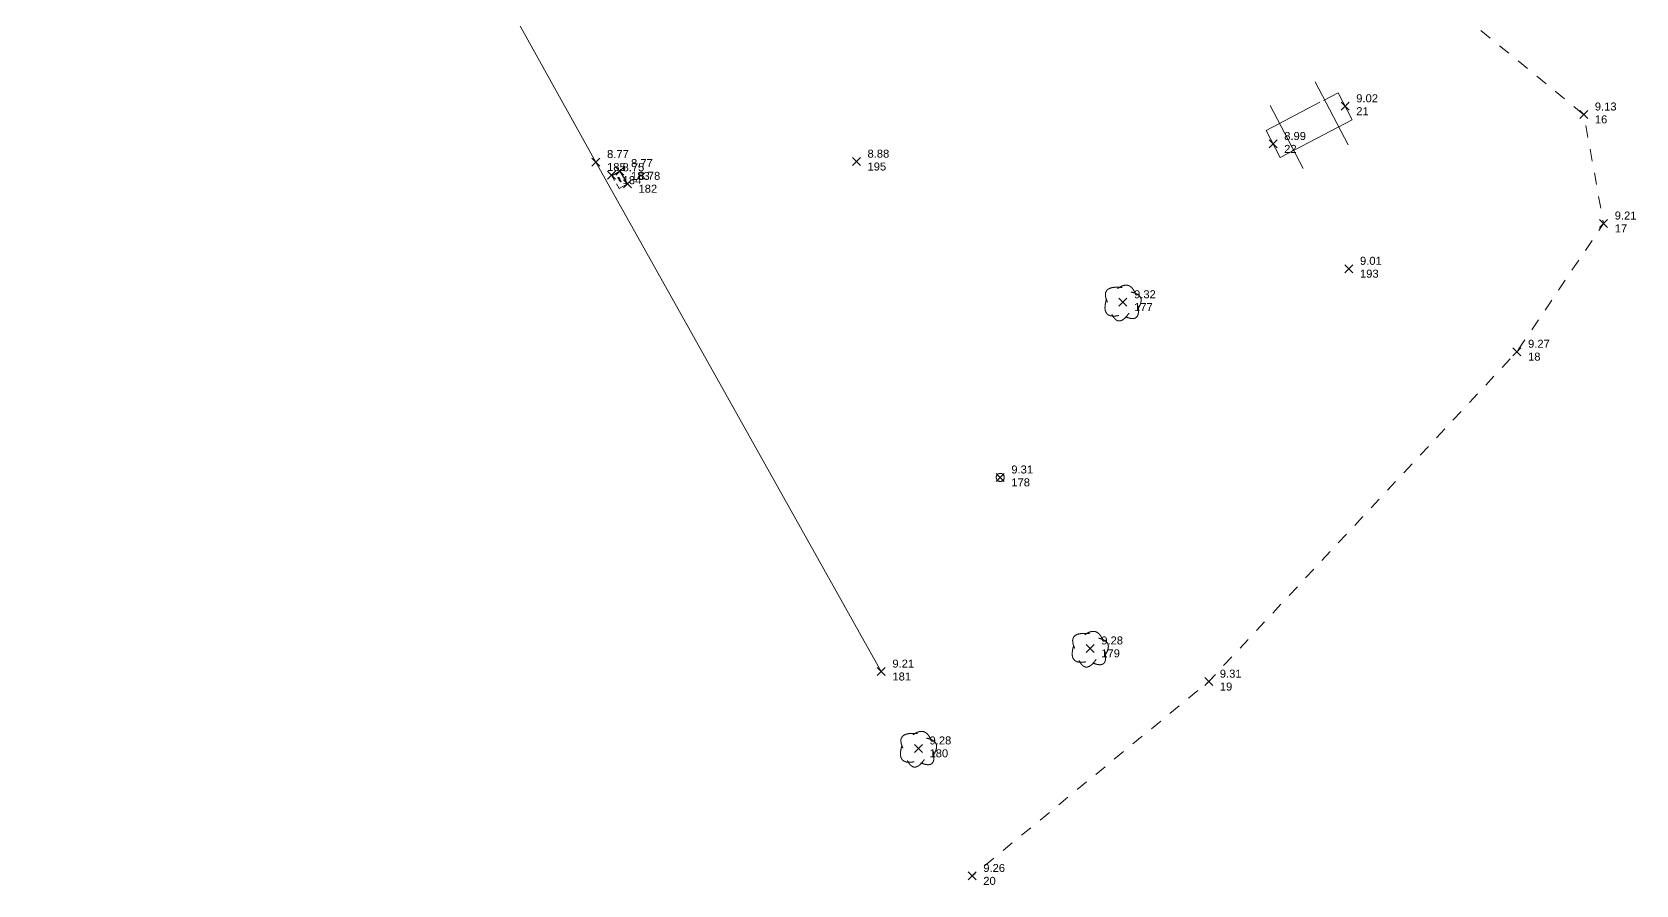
# Model space of a CAD drawing. Header units: metres. Extents: x 1232176 to 1232775, y 7198915 to 7199601.
# Drawn here: x 1232177.75 to 1232217.83, y 7198914.8 to 7198936.13 of the extents above; entities that cross this region are included whole.
import ezdxf

# ---------------------------------------------------------------- set-up
doc = ezdxf.new("R2010")
doc.units = ezdxf.units.M
doc.header["$PDMODE"] = 3
doc.header["$PDSIZE"] = 0.1
doc.linetypes.add('LL_0829', pattern=[0.6, 0.3, -0.3])
doc.linetypes.add('Socle_Continu', pattern=[2.5, 2.5, 0])
for name, color, linetype, lineweight in [('CLOTU_SCS', 212, 'Socle_Continu', 13), ('EAUPO_SCS', 140, 'Socle_Continu', 13), ('JARDI_SCS', 82, 'Socle_Continu', 13), ('MOBUR_SCS', 251, 'Socle_Continu', 13), ('SIGTA_SCI', 7, 'Socle_Continu', 13), ('SIGTM_SCI', 1, 'Socle_Continu', 13), ('SIGTO_SCI', 255, 'Socle_Continu', 13), ('VOIRI_SCS', 7, 'Socle_Continu', 13)]:
    doc.layers.add(name, color=color, linetype=linetype, lineweight=lineweight)
doc.styles.get("Standard").update_dxf_attribs({"font": 'arial.ttf'})
doc.styles.add('Style_1', font='WINGDNG2.TTF')
doc.linetypes.add('SL_1142', pattern='A,0.5,0,["£",Style_1,S=0.1,R=0,X=0.2,Y=0],0.5', length=1)

# ---------------------------------------------------------------- blocks, each defined once
blk = doc.blocks.new('YP_1521')
at = {"layer": 'SIGTO_SCI', "color": 7, "linetype": 'Socle_Continu'}
blk.add_point((0, 0), dxfattribs=at)
at = {"layer": 'SIGTA_SCI', "linetype": 'Socle_Continu'}
blk.add_attdef('ALT', (0.278, 0.099), '', height=0.2, dxfattribs=at)
at = {"layer": 'SIGTA_SCI', "linetype": 'Socle_Continu', "flags": 9}
blk.add_attdef('CALQUE_ALT', (1.69, -1.18), '', height=0.2, dxfattribs=at)
at = {"layer": 'SIGTM_SCI', "linetype": 'Socle_Continu'}
blk.add_attdef('MAT', (0.278, -0.223), '', height=0.2, dxfattribs=at)
at = {"layer": 'SIGTM_SCI', "linetype": 'Socle_Continu', "flags": 9}
blk.add_attdef('CALQUE_MAT', (1.69, -1.501), '', height=0.2, dxfattribs=at)
at = {"layer": 'SIGTO_SCI', "linetype": 'Socle_Continu', "flags": 9}
for tag, p in [('ID', (1.69, 0.105)), ('NATURE', (1.69, -0.216)), ('FAMILLE', (1.69, -0.538)), ('CALQUE', (1.69, -0.859)), ('PCRS', (1.69, -1.823))]:
    blk.add_attdef(tag, p, '', height=0.2, dxfattribs=at)
blk = doc.blocks.new('NP_0921')
at = {"layer": 'MOBUR_SCS', "linetype": 'Socle_Continu', "flags": 128}
for points in [[(0.188, -0.438), (0.188, 0.438)], [(0.812, -0.438), (0.812, 0.438)]]:
    blk.add_lwpolyline(points, dxfattribs=at)
blk.add_lwpolyline([(0, -0.188), (0, 0.188), (1, 0.188), (1, -0.188)], close=True, dxfattribs=at)
at = {"layer": 'MOBUR_SCS', "linetype": 'Socle_Continu', "flags": 9}
for tag, p in [('ID', (1.387, 0.588)), ('NATURE', (1.387, 0.266)), ('FAMILLE', (1.387, -0.055)), ('CALQUE', (1.387, -0.376)), ('PCRS', (1.387, -0.697))]:
    blk.add_attdef(tag, p, '', height=0.2, dxfattribs=at)
blk = doc.blocks.new('TP_1201')
at = {"layer": 'JARDI_SCS', "linetype": 'Socle_Continu'}
blk.add_circle((0, 0), 0.1, dxfattribs=at)
at = {"layer": 'JARDI_SCS', "linetype": 'Socle_Continu', "flags": 9}
for tag, p in [('ID', (0.488, -0.054)), ('NATURE', (0.488, -0.375)), ('FAMILLE', (0.488, -0.696)), ('CALQUE', (0.488, -1.017))]:
    blk.add_attdef(tag, p, '', height=0.2, dxfattribs=at)
blk = doc.blocks.new('TP_1203')
at = {"layer": 'JARDI_SCS', "linetype": 'Socle_Continu'}
for points in [[(0.317, 0.2, 0.007667), (0.31, 0.219, 0.026874), (0.279, 0.282, 0.047786), (0.236, 0.346, 0.023985), (0.22, 0.364, 0.040407), (0.188, 0.391, 0.05708), (0.15, 0.412, 0.021505), (0.134, 0.418, 0.075257), (0.079, 0.426, 0.004647), (0.075, 0.426, 0.067031), (0.011, 0.416, 0.025669), (-0.025, 0.403, 0.024468), (-0.058, 0.388, 0.036292), (-0.133, 0.341)], [(-0.414, 0.059, 0.030688), (-0.44, -0.051, 0.042762), (-0.448, -0.139, 0.002681), (-0.448, -0.145, 0.068057), (-0.437, -0.22, 0.027564), (-0.43, -0.238, 0.0661), (-0.407, -0.278, 0.02929), (-0.395, -0.292, 0.071575), (-0.359, -0.319, 0.024959), (-0.339, -0.328, 0.055555), (-0.293, -0.342, 0.042997), (-0.227, -0.347, 0.011964), (-0.208, -0.347, 0.03671), (-0.105, -0.334)], [(-0.02, 0.369, 0.026081), (-0.147, 0.375, 0.000498), (-0.149, 0.375, 0.000061), (-0.149, 0.375, 0.039737), (-0.254, 0.367, 0.05935), (-0.332, 0.345, 0.002412), (-0.335, 0.344, 0.092506), (-0.393, 0.305, 0.000753), (-0.393, 0.305, 0.098491), (-0.424, 0.258, 0.011844), (-0.427, 0.252, 0.083514), (-0.437, 0.191, 0.009601), (-0.437, 0.184, 0.062383), (-0.423, 0.101, 0.027233), (-0.4, 0.034, 0.012932), (-0.386, 0.003)], [(0.373, -0.166, 0.034341), (0.42, -0.085, 0.016386), (0.431, -0.062, 0.033024), (0.447, -0.013, 0.065516), (0.455, 0.048, 0.004498), (0.455, 0.052, 0.088708), (0.444, 0.108, 0.001985), (0.443, 0.11, 0.087204), (0.413, 0.157, 0.010127), (0.407, 0.164, 0.060799), (0.363, 0.198, 0.037701), (0.311, 0.224, 0.012492), (0.293, 0.231, 0.034867), (0.205, 0.256)], [(-0.274, -0.306, 0.039486), (-0.23, -0.38, 0.04359), (-0.198, -0.418, 0.016585), (-0.184, -0.431, 0.081902), (-0.139, -0.459, 0.006579), (-0.135, -0.461, 0.089308), (-0.092, -0.468, 0.016983), (-0.084, -0.468, 0.078527), (-0.037, -0.457, 0.013117), (-0.03, -0.454, 0.063228), (0.027, -0.417, 0.02257), (0.061, -0.386, 0.018838), (0.086, -0.359, 0.027877), (0.148, -0.278)], [(0.064, -0.363, 0.004702), (0.076, -0.368, 0.029397), (0.155, -0.395, 0.053456), (0.231, -0.408, 0.017025), (0.243, -0.409, 0.067312), (0.292, -0.402, 0.029038), (0.305, -0.398, 0.085197), (0.338, -0.377, 0.008842), (0.341, -0.374, 0.097758), (0.369, -0.332, 0.000163), (0.369, -0.332, 0.072483), (0.386, -0.268, 0.026786), (0.388, -0.219, 0.018833), (0.387, -0.184, 0.02958), (0.373, -0.081)]]:
    blk.add_lwpolyline(points, format="xyb", dxfattribs=at)
at = {"layer": 'JARDI_SCS', "linetype": 'Socle_Continu', "flags": 9}
for tag, p in [('ID', (0.889, 0.246)), ('NATURE', (0.889, -0.075)), ('FAMILLE', (0.889, -0.396)), ('CALQUE', (0.889, -0.718)), ('PCRS', (0.889, -1.039))]:
    blk.add_attdef(tag, p, '', height=0.2, dxfattribs=at)
blk = doc.blocks.new('AP_0009')
at = {"layer": 'EAUPO_SCS', "linetype": 'Socle_Continu', "flags": 128}
blk.add_lwpolyline([(1, 0), (0, 0), (0, 1), (1, 1)], close=True, dxfattribs=at)
at = {"layer": 'EAUPO_SCS', "linetype": 'Socle_Continu', "const_width": 0.0132, "flags": 128}
for points in [[(0.37, 0.56, -0.408207), (0.4, 0.52), (0.4, 0.44), (0.35, 0.44, -1.002527), (0.35, 0.5)], [(0.54, 0.44), (0.49, 0.44, -0.408864), (0.46, 0.47), (0.46, 0.52, -0.99952), (0.54, 0.52), (0.54, 0.5), (0.46, 0.5)], [(0.6, 0.38), (0.6, 0.56), (0.64, 0.56, -0.410969), (0.68, 0.52), (0.68, 0.48, -0.406349), (0.64, 0.44), (0.6, 0.44)]]:
    blk.add_lwpolyline(points, format="xyb", dxfattribs=at)
for points in [[(0.33, 0.56), (0.37, 0.56)], [(0.4, 0.5), (0.35, 0.5)]]:
    blk.add_lwpolyline(points, dxfattribs=at)
at = {"layer": 'EAUPO_SCS', "linetype": 'Socle_Continu', "flags": 9}
for tag, p in [('CALQUE', (1.24, -0.12)), ('ID', (1.24, 0.85)), ('NATURE', (1.24, 0.52)), ('FAMILLE', (1.24, 0.2)), ('PCRS', (1.24, -0.44))]:
    blk.add_attdef(tag, p, '', height=0.2, dxfattribs=at)

msp = doc.modelspace()

# ---------------------------------------------------------------- linework, layer by layer
at = {"layer": 'CLOTU_SCS', "linetype": 'SL_1142', "flags": 128}
msp.add_lwpolyline([(1232198.97, 7198920.137), (1232191.839, 7198932.882), (1232185.622, 7198944.074), (1232178.713, 7198941.254)], dxfattribs=at)
at = {"layer": 'VOIRI_SCS', "linetype": 'LL_0829', "flags": 128}
msp.add_lwpolyline([(1232177.747, 7198942.449), (1232185.998, 7198945.96), (1232188.085, 7198946.009), (1232194.126, 7198944.859), (1232202.449, 7198942.269), (1232212.15, 7198937.647), (1232216.525, 7198934.072), (1232217.022, 7198931.345), (1232214.856, 7198928.138), (1232207.153, 7198919.886), (1232201.241, 7198915.026)], dxfattribs=at)

# ---------------------------------------------------------------- block references
at = {"layer": 'EAUPO_SCS', "linetype": 'Socle_Continu', "xscale": 0.3695940262599913, "yscale": 0.2354639773548942, "rotation": 120.3107025827167}
msp.add_blockref('AP_0009', (1232192.625, 7198932.338), dxfattribs=at)
at = {"layer": 'JARDI_SCS', "linetype": 'Socle_Continu'}
for name, p in [('TP_1203', (1232205.009, 7198929.376)), ('TP_1201', (1232201.942, 7198924.993)), ('TP_1203', (1232204.19, 7198920.717)), ('TP_1203', (1232199.898, 7198918.216))]:
    msp.add_blockref(name, p, dxfattribs=at)
at = {"layer": 'MOBUR_SCS', "linetype": 'Socle_Continu', "xscale": 2.031309795965009, "yscale": 2.031309795965009, "rotation": 207.6635548402973}
msp.add_blockref('NP_0921', (1232210.562, 7198934.277), dxfattribs=at)
at = {"layer": 'SIGTO_SCI', "linetype": 'Socle_Continu'}
for p, values in [((1232210.562, 7198934.277), {'ALT': '9.02', 'MAT': '21'}), ((1232216.525, 7198934.072), {'ALT': '9.13', 'MAT': '16'}), ((1232208.762, 7198933.334), {'ALT': '8.99', 'MAT': '22'}), ((1232191.839, 7198932.882), {'ALT': '8.77', 'MAT': '185'}), ((1232198.348, 7198932.893), {'ALT': '8.88', 'MAT': '195'}), ((1232192.227, 7198932.552), {'ALT': '8.75', 'MAT': '184'}), ((1232192.438, 7198932.657), {'ALT': '8.77', 'MAT': '183'}), ((1232192.625, 7198932.338), {'ALT': '8.78', 'MAT': '182'}), ((1232217.022, 7198931.345), {'ALT': '9.21', 'MAT': '17'}), ((1232210.656, 7198930.213), {'ALT': '9.01', 'MAT': '193'}), ((1232205.009, 7198929.376), {'ALT': '9.32', 'MAT': '177'}), ((1232214.856, 7198928.138), {'ALT': '9.27', 'MAT': '18'}), ((1232201.942, 7198924.993), {'ALT': '9.31', 'MAT': '178'}), ((1232204.19, 7198920.717), {'ALT': '9.28', 'MAT': '179'}), ((1232198.97, 7198920.137), {'ALT': '9.21', 'MAT': '181'}), ((1232207.153, 7198919.886), {'ALT': '9.31', 'MAT': '19'}), ((1232199.898, 7198918.216), {'ALT': '9.28', 'MAT': '180'}), ((1232201.241, 7198915.026), {'ALT': '9.26', 'MAT': '20'})]:
    msp.add_blockref('YP_1521', p, dxfattribs=at).add_auto_attribs(values)

doc.saveas('drawing.dxf')
